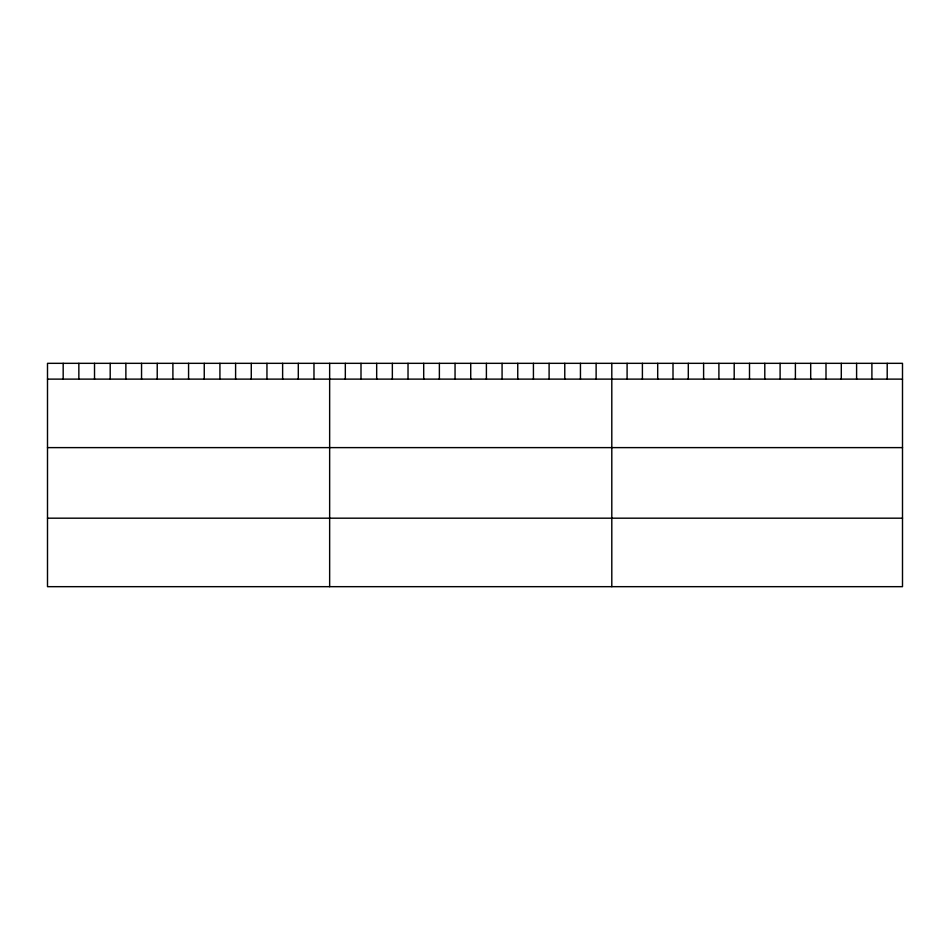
<?xml version="1.0" encoding="UTF-8"?>
<svg xmlns="http://www.w3.org/2000/svg" width="950" height="950" viewBox="0 0 950 950"><rect width="100%" height="100%" fill="white"/><g stroke="black" fill="none" stroke-linecap="round" stroke-linejoin="round"><path stroke-width="1.43" d="M902.5 379.121L902.5 586.673L47.5 586.673L47.5 363.327L902.5 363.327L902.5 379.121L47.5 379.121M47.5 447.616L902.5 447.616M47.5 518.189L902.5 518.189M887.205 363.327L887.205 379.121M871.898 363.327L871.898 379.121M856.603 363.327L856.603 379.121M841.296 363.327L841.296 379.121M826.001 363.327L826.001 379.121M810.694 363.327L810.694 379.121M795.399 363.327L795.399 379.121M780.104 363.327L780.104 379.121M764.797 363.327L764.797 379.121M749.502 363.327L749.502 379.121M734.196 363.327L734.196 379.121M718.901 363.327L718.901 379.121M703.606 363.327L703.606 379.121M688.299 363.327L688.299 379.121M673.004 363.327L673.004 379.121M657.697 363.327L657.697 379.121M642.402 363.327L642.402 379.121M627.095 363.327L627.095 379.121M611.8 363.327L611.8 586.673M596.125 363.327L596.125 379.121M580.45 363.327L580.45 379.121M564.775 363.327L564.775 379.121M549.1 363.327L549.1 379.121M533.425 363.327L533.425 379.121M517.75 363.327L517.75 379.121M502.075 363.327L502.075 379.121M486.4 363.327L486.4 379.121M470.725 363.327L470.725 379.121M455.05 363.327L455.05 379.121M439.375 363.327L439.375 379.121M423.7 363.327L423.7 379.121M408.025 363.327L408.025 379.121M392.35 363.327L392.35 379.121M376.675 363.327L376.675 379.121M361 363.327L361 379.121M345.325 363.327L345.325 379.121M329.65 363.327L329.65 586.673M313.975 363.327L313.975 379.121M298.3 363.327L298.3 379.121M282.625 363.327L282.625 379.121M266.95 363.327L266.95 379.121M251.275 363.327L251.275 379.121M235.6 363.327L235.6 379.121M219.925 363.327L219.925 379.121M204.25 363.327L204.25 379.121M188.575 363.327L188.575 379.121M172.9 363.327L172.9 379.121M157.225 363.327L157.225 379.121M141.55 363.327L141.55 379.121M125.875 363.327L125.875 379.121M110.2 363.327L110.2 379.121M94.525 363.327L94.525 379.121M78.85 363.327L78.85 379.121M63.175 363.327L63.175 379.121"/></g></svg>
